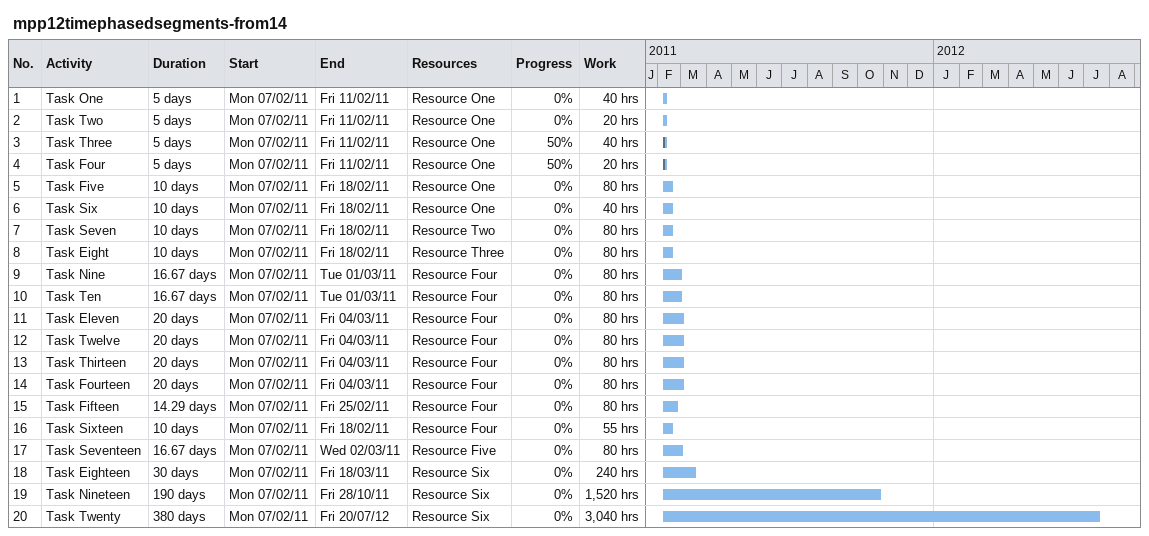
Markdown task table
mpp12timephasedsegments-from14

| ID | Task | Duration | Start | Finish | Resources | % complete | Work (h) |
|---|---|---|---|---|---|---|---|
| 1 | Task One | 5d | 2011-02-07 | 2011-02-11 | Resource One | 0 | 40 |
| 2 | Task Two | 5d | 2011-02-07 | 2011-02-11 | Resource One | 0 | 20 |
| 3 | Task Three | 5d | 2011-02-07 | 2011-02-11 | Resource One | 50 | 40 |
| 4 | Task Four | 5d | 2011-02-07 | 2011-02-11 | Resource One | 50 | 20 |
| 5 | Task Five | 10d | 2011-02-07 | 2011-02-18 | Resource One | 0 | 80 |
| 6 | Task Six | 10d | 2011-02-07 | 2011-02-18 | Resource One | 0 | 40 |
| 7 | Task Seven | 10d | 2011-02-07 | 2011-02-18 | Resource Two | 0 | 80 |
| 8 | Task Eight | 10d | 2011-02-07 | 2011-02-18 | Resource Three | 0 | 80 |
| 9 | Task Nine | 16.67d | 2011-02-07 | 2011-03-01 | Resource Four | 0 | 80 |
| 10 | Task Ten | 16.67d | 2011-02-07 | 2011-03-01 | Resource Four | 0 | 80 |
| 11 | Task Eleven | 20d | 2011-02-07 | 2011-03-04 | Resource Four | 0 | 80 |
| 12 | Task Twelve | 20d | 2011-02-07 | 2011-03-04 | Resource Four | 0 | 80 |
| 13 | Task Thirteen | 20d | 2011-02-07 | 2011-03-04 | Resource Four | 0 | 80 |
| 14 | Task Fourteen | 20d | 2011-02-07 | 2011-03-04 | Resource Four | 0 | 80 |
| 15 | Task Fifteen | 14.29d | 2011-02-07 | 2011-02-25 | Resource Four | 0 | 80 |
| 16 | Task Sixteen | 10d | 2011-02-07 | 2011-02-18 | Resource Four | 0 | 55 |
| 17 | Task Seventeen | 16.67d | 2011-02-07 | 2011-03-02 | Resource Five | 0 | 80 |
| 18 | Task Eighteen | 30d | 2011-02-07 | 2011-03-18 | Resource Six | 0 | 240 |
| 19 | Task Nineteen | 190d | 2011-02-07 | 2011-10-28 | Resource Six | 0 | 1520 |
| 20 | Task Twenty | 380d | 2011-02-07 | 2012-07-20 | Resource Six | 0 | 3040 |
